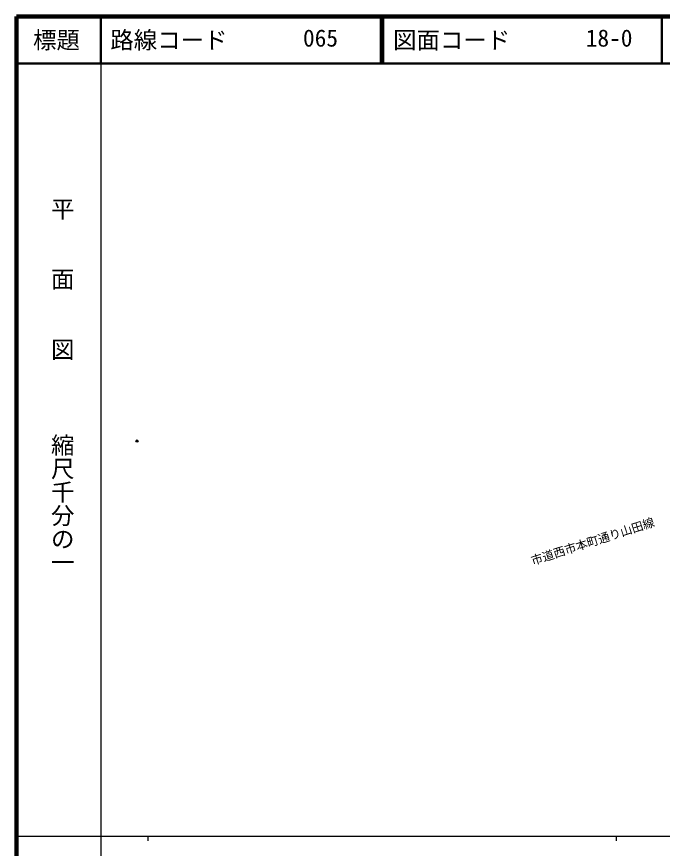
# Model space of a CAD drawing. Units: millimetres, scale not verified. Extents: x 40000 to 680000, y 20000 to 380000.
# Drawn here: x 40000 to 177876, y 202409 to 380000 of the extents above; entities that cross this region are included whole.
import ezdxf
from ezdxf.enums import TextEntityAlignment as Align

# ---------------------------------------------------------------- set-up
doc = ezdxf.new("R2010")
doc.units = ezdxf.units.MM
doc.header["$LTSCALE"] = 1000
doc.header["$PDMODE"] = 32
doc.header["$PDSIZE"] = 500
for name, color, linetype, lineweight in [('M-BGD', 7, 'Continuous', 25), ('M-TTL', 2, 'Continuous', 140), ('M-TTL-BAND', 7, 'Continuous', 25), ('M-TTL-LINE', 7, 'Continuous', 50), ('M-TTL-TXT', 7, 'Continuous', 50)]:
    doc.layers.add(name, color=color, linetype=linetype, lineweight=lineweight)
doc.layers.add('M-OTRS', color=6, linetype='Continuous')
doc.styles.add('@ＭＳ ゴシック', font='')
doc.styles.add('ＭＳ ゴシック', font='')
doc.styles.get('@ＭＳ ゴシック').set_extended_font_data('@MS Gothic')
doc.styles.get('ＭＳ ゴシック').set_extended_font_data('MS Gothic')

msp = doc.modelspace()

# ---------------------------------------------------------------- linework, layer by layer
at = {"layer": 'M-OTRS'}
msp.add_point((65673, 289355), dxfattribs=at)
at = {"layer": 'M-TTL'}
for p, q in [((40000, 380000), (40000, 20000)), ((680000, 380000), (40000, 380000))]:
    msp.add_line(p, q, dxfattribs=at)
at = {"layer": 'M-TTL-BAND'}
for p, q in [((58000, 370000), (58000, 20000)), ((40000, 205000), (579000, 205000)), ((68000, 205000), (68000, 204000)), ((168000, 205000), (168000, 204000))]:
    msp.add_line(p, q, dxfattribs=at)
at = {"layer": 'M-TTL-LINE'}
for p, q in [((58000, 380000), (58000, 370000)), ((117750, 380000), (117750, 370000)), ((118250, 380000), (118250, 370000)), ((177750, 380000), (177750, 370000)), ((40000, 370000), (680000, 370000))]:
    msp.add_line(p, q, dxfattribs=at)

# ---------------------------------------------------------------- texts
at = {"layer": 'M-BGD', "style": 'ＭＳ ゴシック'}
msp.add_text('市道西市本町通り山田線', height=1833, rotation=17.796, dxfattribs=at).set_placement((163002, 267939), align=Align.MIDDLE_CENTER)
at = {"layer": 'M-TTL-BAND', "style": '@ＭＳ ゴシック'}
for s, p in [('平\u3000\u3000面\u3000\u3000図', (49777, 306475)), ('縮尺千分の一', (49777, 261030))]:
    msp.add_text(s, height=3666, rotation=270, dxfattribs=at).set_placement(p, align=Align.MIDDLE_RIGHT)
at = {"layer": 'M-TTL-TXT', "style": 'ＭＳ ゴシック'}
msp.add_text('標題', height=3666, dxfattribs=at).set_placement((48500, 375000), align=Align.MIDDLE_CENTER)
for s, p in [('路線コード', (60000, 375000)), ('図面コード', (120380, 375000))]:
    msp.add_text(s, height=3666, dxfattribs=at).set_placement(p, align=Align.MIDDLE_LEFT)
for s, p in [('065', (101142, 372500)), ('18-0', (161521, 372500))]:
    msp.add_text(s, height=3666, dxfattribs=at).set_placement(p, align=Align.BOTTOM_LEFT)

doc.saveas('drawing.dxf')
